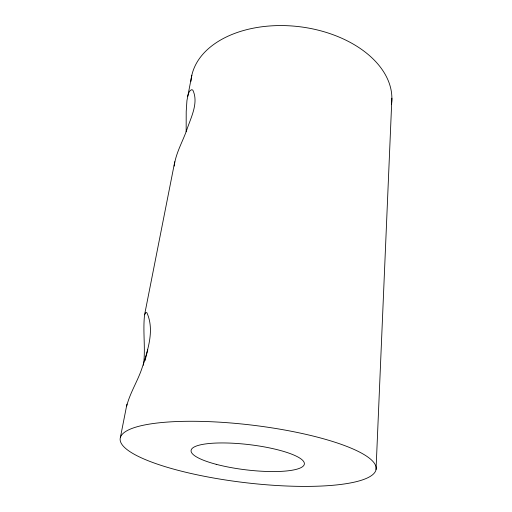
<?xml version="1.0" encoding="UTF-8"?>
<svg xmlns="http://www.w3.org/2000/svg" width="512" height="512" viewBox="0 0 512 512"><rect width="100%" height="100%" fill="white"/><g stroke="black" fill="none" stroke-linecap="round" stroke-linejoin="round"><path stroke-width="0.77" d="M186.157 131.757L186.208 111.584L186.931 100.627L191.84 75.232M174.163 166.106C175.686 153.741 182.099 142.63 186.374 131.091C190.426 118.374 199.066 103.258 192.845 90.15L191.757 89.67C188.902 90.496 188.448 94.061 187.648 96.48M376.038 469.555A128.877 28.973 6.8 0 0 188.934 421.28A128.877 28.973 6.8 0 0 179.437 470.675A128.877 28.973 6.8 0 0 376.038 469.555L391.885 98.182M143.456 365.254C145.734 348.486 142.662 331.514 144.589 314.771L174.771 161.747M126.714 405.984C130.035 392.71 137.837 380.89 142.093 367.866C147.68 350.675 154.835 330.195 146.893 312.755L145.92 312.474L144.589 314.771M120.352 437.613L126.957 404.122M190.931 81.37A100.947 65.229 6.8 0 1 298.387 26.579A100.947 65.229 6.8 0 1 391.456 104.384M145.062 360.64A47.386 6.477 -76.8 0 1 147.782 349.862M216.211 464.314A57.03 12.704 6.8 0 0 304.25 464.506A57.03 12.704 6.8 0 0 222.726 442.944A57.03 12.704 6.8 0 0 216.211 464.314"/></g></svg>
